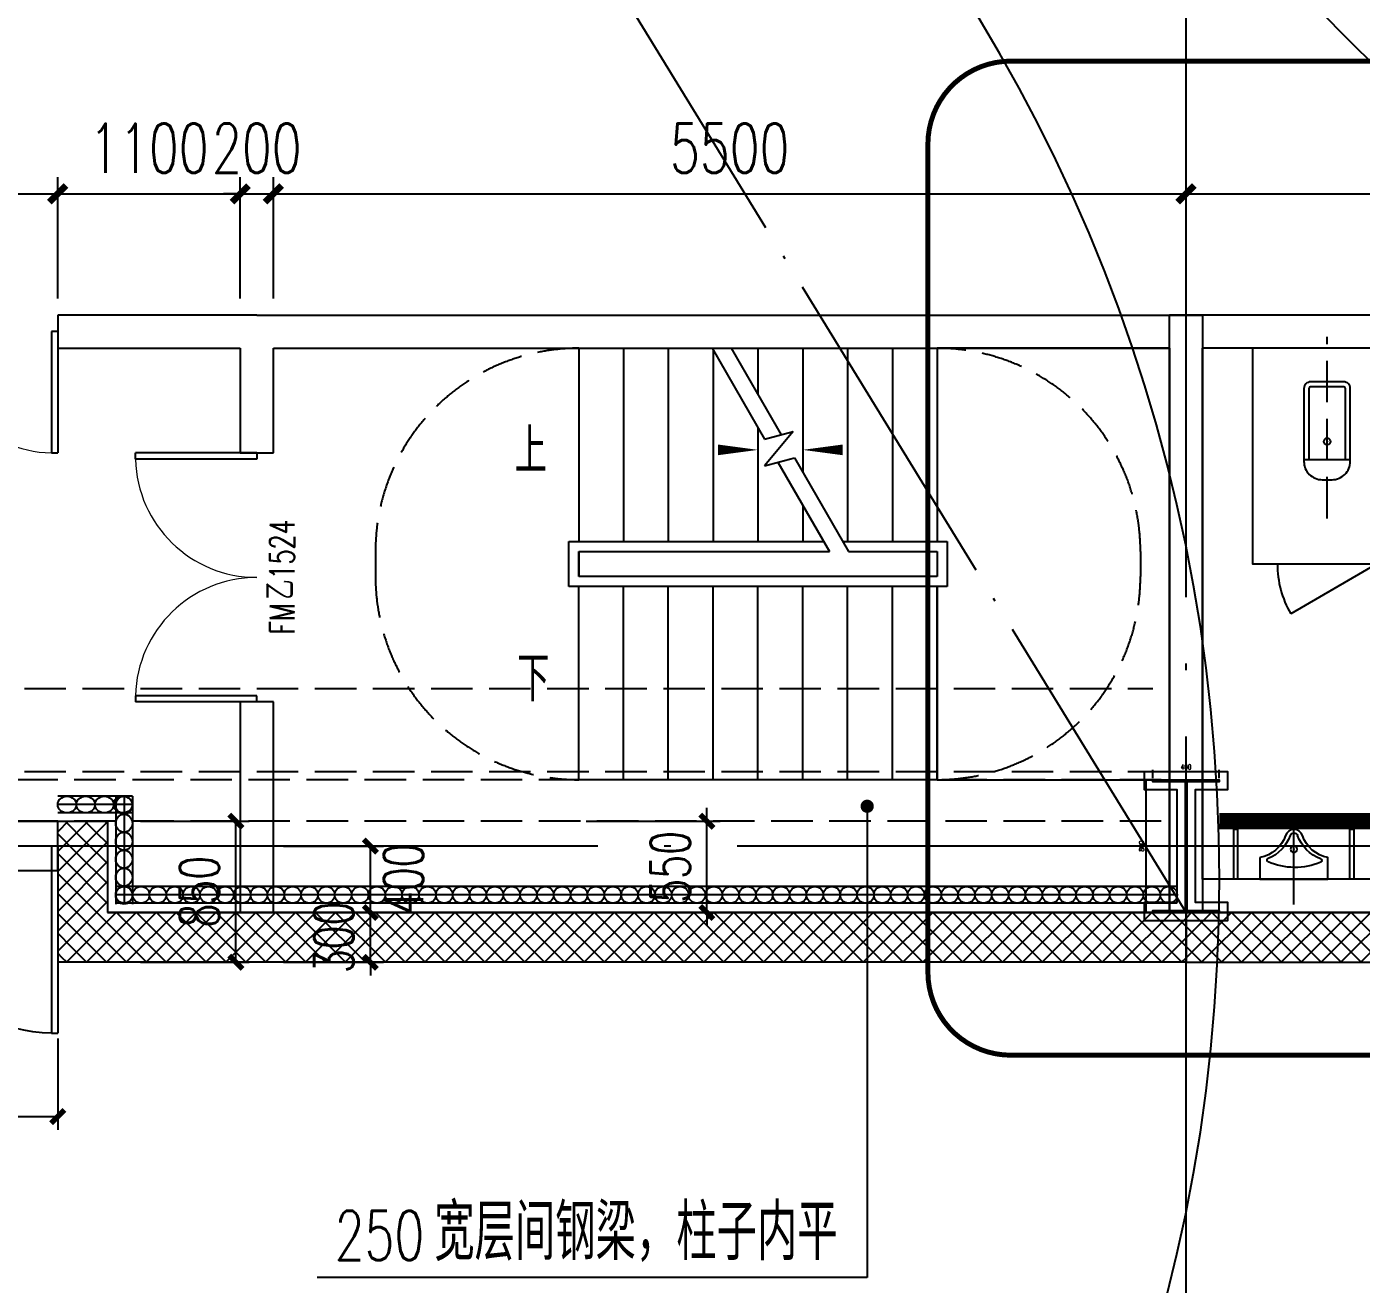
# Model space of a CAD drawing. Extents: x -1313754 to 847533, y 489853 to 941203.
# Drawn here: x -144841 to -136798, y 546279 to 553857 of the extents above; entities that cross this region are included whole.
import ezdxf

# ---------------------------------------------------------------- set-up
doc = ezdxf.new("R2010")
doc.units = 0
doc.header["$LTSCALE"] = 1000
doc.header["$MEASUREMENT"] = 0
for name, pattern in [('CENTER', [2, 1.25, -0.25, 0.25, -0.25]), ('DASH', [0.35, 0.25, -0.1]), ('DOTE', [2.42, 2, -0.2, 0.02, -0.2])]:
    doc.linetypes.add(name, pattern=pattern)
doc.layers.get('Defpoints').update_dxf_attribs({"color": 210})
for name, color, linetype in [('10平面$0$WINDOW', 4, 'Continuous'), ('10平面$0$WINDOW_TEXT', 7, 'Continuous'), ('A-AXIS-DOTE', 14, 'DOTE'), ('A-AXIS-DP', 126, 'Continuous'), ('A-AXIS-SYMB', 3, 'Continuous'), ('A-HATCH-2', 251, 'Continuous'), ('A-HRAIL', 173, 'Continuous'), ('A-LIN-V', 9, 'Continuous'), ('A-SFCE', 30, 'Continuous'), ('A-WC', 223, 'Continuous'), ('A-WINDOW', 140, 'Continuous'), ('AS-COLN', 6, 'Continuous'), ('AS-WALL', 40, 'Continuous'), ('AS-结构边线层', 200, 'Continuous'), ('DIM_ELEV', 3, 'Continuous'), ('DIM_SYMB', 3, 'Continuous'), ('DOOR_FIRE_TEXT', 7, 'Continuous'), ('PUB_HATCH', 8, 'Continuous'), ('PUB_TEXT', 7, 'Continuous'), ('SB_ZF消火栓', 10, 'Continuous'), ('SB_ZF消火栓M', 10, 'Continuous')]:
    doc.layers.add(name, color=color, linetype=linetype)
doc.layers.add('A-加建区域', color=47, linetype='Continuous', plot=False)
doc.layers.add('柱间支撑', color=6, linetype='CENTER', lineweight=0)
doc.styles.add('10平面$0$_TCH_WINDOW', font='SIMPLEX', dxfattribs={"height": 3.5, "bigfont": 'GBCBIG'})
doc.styles.add('_TCH_DIM', font='SIMPLEX', dxfattribs={"bigfont": 'GBCBIG'})
doc.styles.add('_TCH_DIM_T3', font='SIMPLEX', dxfattribs={"width": 0.705882, "bigfont": 'GBCBIG'})
doc.styles.add('_TCH_WINDOW', font='SIMPLEX', dxfattribs={"height": 3.5, "bigfont": 'GBCBIG'})
doc.dimstyles.new('_TCH_ARCH&&10', dxfattribs={"dimtxt": 29.75, "dimasz": 10, "dimexe": 10, "dimexo": 10, "dimgap": 12.625, "dimtad": 1, "dimdec": 0, "dimzin": 0, "dimdsep": 46, "dimtxsty": '_TCH_DIM_T3', "dimblk": 'ARCHTICK', "dimcen": 0.09, "dimclrt": 7, "dimazin": 2, "dimtfac": 1, "dimtdec": 0, "dimtix": 1, "dimtmove": 2, "dimatfit": 3, "dimfxl": 0, "dimtolj": 1, "dimtzin": 0, "dimarcsym": 0})
doc.dimstyles.new('_TCH_ARCH&&100', dxfattribs={"dimtxt": 297.5, "dimasz": 100, "dimexe": 100, "dimexo": 100, "dimgap": 126.25, "dimtad": 1, "dimdec": 0, "dimzin": 0, "dimdsep": 46, "dimtxsty": '_TCH_DIM_T3', "dimblk": 'ARCHTICK', "dimcen": 0.09, "dimclrt": 7, "dimazin": 2, "dimtfac": 1, "dimtdec": 0, "dimtix": 1, "dimtmove": 2, "dimatfit": 3, "dimfxl": 0, "dimtolj": 1, "dimtzin": 0, "dimarcsym": 0})
doc.dimstyles.new('_TCH_ARCH&&80', dxfattribs={"dimtxt": 238, "dimasz": 80, "dimexe": 80, "dimexo": 80, "dimgap": 101, "dimtad": 1, "dimdec": 0, "dimzin": 0, "dimdsep": 46, "dimtxsty": '_TCH_DIM_T3', "dimblk": 'ARCHTICK', "dimcen": 0.09, "dimclrt": 7, "dimazin": 2, "dimtfac": 1, "dimtdec": 0, "dimtix": 1, "dimtmove": 2, "dimatfit": 3, "dimfxl": 0, "dimtolj": 1, "dimtzin": 0, "dimarcsym": 0})
pattern_1 = [(45, (60, 0), (-60.000061, 60.000061), []), (135, (60, 0), (-60.000061, -60.000061), [])]

# ---------------------------------------------------------------- blocks, each defined once
blk = doc.blocks.new('dote')
at = {"layer": 'A-AXIS-DOTE', "ltscale": 2}
for p, q in [((82882.2, -264080), (82882.2, -167560.7)), ((98696.4, -255900), (-97273.6, -255900))]:
    blk.add_line(p, q, dxfattribs=at)
blk = doc.blocks.new('$lvtry$00000224')
at = {"color": 0}
for p, q in [((-362.5, 0), (-362.5, -300)), ((-337.5, 0), (-362.5, 0)), ((-337.5, 0), (-337.5, -300)), ((337.5, 0), (337.5, -300)), ((362.5, 0), (337.5, 0)), ((362.5, 0), (362.5, -300)), ((-337.5, -300), (-362.5, -300)), ((362.5, -300), (337.5, -300))]:
    blk.add_line(p, q, dxfattribs=at)
at = {"color": 0, "elevation": 0}
blk.add_lwpolyline([(-205, -130.7), (-205, 0), (205, 0), (205, -130.7, 0.268068), (50.8, -263.5, -0.317765), (0, -299.6, -0.317765), (-50.8, -263.5, 0.268068)], format="xyb", close=True, dxfattribs=at)
at = {"color": 0}
blk.add_circle((0, -181.6, 0), 20, dxfattribs=at)
for centre, radius, start, end in [((5.1, -466.4, 0), 395, 66.66751, 114.10839), ((-152.2, -115, 0), 10, 114.10839, 248.1394), ((-242.8, -340.9, 0), 233.4, 19.26394, 68.1394), ((242.8, -340.9, 0), 233.4, 110.49411, 160.73606), ((157.6, -112.9, 0), 10, 290.49411, 66.66751), ((0.2, -256, 0), 24, 199.26394, 269.49984), ((-0.2, -256, 0), 24, 270.50016, 340.73606)]:
    blk.add_arc(centre, radius, start, end, dxfattribs=at)
blk.add_point((0, -181.6, 0), dxfattribs=at)
at = {"layer": 'A-AXIS-DOTE'}
blk.add_lwpolyline([(0, 152.7), (0, -367.3)], dxfattribs=at)
blk = doc.blocks.new('小便器')
at = {"layer": 'A-WC', "xscale": -1, "rotation": 89.99999999999999}
blk.add_blockref('$lvtry$00000224', (2044606.1, 1695653.6), dxfattribs=at)
blk = doc.blocks.new('厕卫')
at = {"layer": 'A-AXIS-DOTE', "linetype": 'DASH'}
blk.add_line((50, -823.1), (50, 271.9), dxfattribs=at)
at = {"layer": 'A-WC'}
for p, q in [((-59.8, -40), (-59.8, -469.7)), ((149.8, -30), (-49.8, -30)), ((159.8, -469.7), (159.8, -40)), ((189.8, -469.7), (-89.8, -469.7)), ((350, -1097.2), (-169.6, -1397.2))]:
    blk.add_line(p, q, dxfattribs=at)
blk.add_lwpolyline([(-400, 202.8), (-400, -1097.2), (500, -1097.2), (500, 202.8)], close=True, dxfattribs=at)
blk.add_lwpolyline([(189.8, -40, 0.414214), (149.8, 0), (-49.8, 0, 0.414214), (-89.8, -40), (-89.8, -479.7, 0.414214), (20.2, -589.7), (79.8, -589.7, 0.414214), (189.8, -479.7)], format="xyb", close=True, dxfattribs=at)
blk.add_circle((50, -358.6), 20, dxfattribs=at)
for centre, radius, start, end in [((-49.8, -40), 10, 90, 180), ((149.8, -40), 10, 0, 90), ((350, -1097.2), 600, 180, 209.99988)]:
    blk.add_arc(centre, radius, start, end, dxfattribs=at)
for p in [(50, 0), (50, -358.6)]:
    blk.add_point(p, dxfattribs=at)
blk = doc.blocks.new('G$CA7A27C8F')
at = {"layer": 'AS-WALL'}
for p, q in [((-1330.4, -3962.9), (-1330.4, -7212.9)), ((-1130.4, -4012.9), (-1130.4, -7012.9)), ((2069.6, -4012.9), (2069.6, -7012.9)), ((2269.6, -3962.9), (2269.6, -7212.9)), ((2069.6, -7012.9), (-1130.4, -7012.9)), ((2269.6, -7212.9), (-1330.4, -7212.9))]:
    blk.add_line(p, q, dxfattribs=at)
for name, p, rotation in [('小便器', (2046675.7, 1689890.7), 180), ('厕卫', (-927.7, -6312.9), 90), ('小便器', (2046675.7, 1689190.7), 180)]:
    blk.add_blockref(name, p, dxfattribs=dict(rotation=rotation))
blk = doc.blocks.new('DOOR2DLIB$SYSLIB$00000123')
at = {"color": 0}
for p, q in [((0.475, -0.0014), (0.475, 0.7521)), ((0.475, 0.7521), (0.5, 0.7521)), ((0.5, -0.0014), (0.5, 0.7521)), ((-0.5, 0), (-0.5, 0.252)), ((-0.475, 0.252), (-0.5, 0.252)), ((-0.475, 0), (-0.475, 0.252)), ((-0.475, 0), (-0.5, 0)), ((0.475, -0.0014), (0.5, -0.0014))]:
    blk.add_line(p, q, dxfattribs=at)
for centre, radius, start, end in [((0.5046, -0.0019), 0.7546, 92.2493, 179.7238), ((-0.5008, 0.0026), 0.2508, 359.7899, 84.0974)]:
    blk.add_arc(centre, radius, start, end, dxfattribs=at)
blk = doc.blocks.new('42343243')
at = {"layer": 'PUB_HATCH'}
h = blk.add_hatch(dxfattribs=at)
h.set_pattern_fill('多孔材料', color=256, scale=30, style=0)
h.set_pattern_definition(pattern_1)
h.paths.add_polyline_path([(-144654.2, 1222620), (-144354.2, 1222320), (-144354.2, 1222870), (-144654.2, 1223170)])
h = blk.add_hatch(dxfattribs=at)
h.set_pattern_fill('多孔材料', color=256, scale=30, style=0)
h.set_pattern_definition(pattern_1)
h.paths.add_polyline_path([(-137854.2, 1223170), (-144654.2, 1223170), (-144354.2, 1222870), (-137854.2, 1222870)])
h = blk.add_hatch(dxfattribs=at)
h.set_pattern_fill('多孔材料', color=256, scale=30, style=0)
h.set_pattern_definition(pattern_1)
h.paths.add_polyline_path([(-144654.2, 1222620), (-144654.2, 1222320), (-144354.2, 1222320)])
at = {"layer": '10平面$0$WINDOW'}
blk.add_line((-144654.2, 1222620), (-146154.2, 1222620), dxfattribs=at)
at = {"layer": 'AS-WALL'}
for p, q in [((-144654.2, 1222620), (-144654.2, 1223170)), ((-137854.2, 1223170), (-144654.2, 1223170)), ((-137854.2, 1222870), (-137854.2, 1223170)), ((-144354.2, 1222320), (-144354.2, 1222870)), ((-137854.2, 1222870), (-144354.2, 1222870)), ((-144654.2, 1222620), (-144654.2, 1222320)), ((-144654.2, 1222320), (-144354.2, 1222320))]:
    blk.add_line(p, q, dxfattribs=at)
at = {"layer": '10平面$0$WINDOW'}
ref = blk.add_blockref('DOOR2DLIB$SYSLIB$00000123', (-145404.2, 1222470), dxfattribs=dict(at, xscale=-1500, yscale=-1500, zscale=300, rotation=179.9999999999555))
ref.add_attrib('A', 'MLC1584', (-145736.7, 1222108.1), dxfattribs={"layer": '10平面$0$WINDOW_TEXT', "ltscale": 500, "height": 148.75, "rotation": 360, "style": '10平面$0$_TCH_WINDOW', "width": 0.705882})
blk = doc.blocks.new('43243')
at = {"layer": 'AS-结构边线层'}
blk.add_lwpolyline([(-155994.2, 548520), (-146454.2, 548520), (-146454.2, 549070), (-144354.2, 549070), (-144354.2, 548520), (-128354.2, 548520), (-128354.2, 548810), (-128054.2, 548810), (-128054.2, 561350), (-131054.2, 561350), (-131054.2, 565490), (-128054.2, 565490), (-128054.2, 594490), (-131054.6, 594490), (-131054.6, 601390), (-128054.2, 601390), (-128054.2, 621119.8), (-128354.2, 621119.8), (-144354.2, 621119.8), (-144354.2, 620570), (-146454.2, 620569.9), (-146454.2, 621119.9), (-155994.2, 621119.9)], dxfattribs=at)
blk = doc.blocks.new('_ArchTick')
at = {"color": 0, "linetype": 'ByBlock', "const_width": 0.4}
blk.add_lwpolyline([(-0.5, -0.5), (0.5, 0.5)], dxfattribs=at)
blk = doc.blocks.new('*D1764')
at = {"layer": 'A-AXIS-DP', "color": 0, "lineweight": -2}
for p, q in [((-140742, 549070), (-140742, 549150)), ((-141470, 549070), (-140662, 549070)), ((-140742, 548520.1), (-140742, 549070)), ((-141470, 548520.1), (-140662, 548520.1)), ((-140742, 548520.1), (-140742, 548440.1))]:
    blk.add_line(p, q, dxfattribs=at)
at = {"layer": 'Defpoints', "color": 0}
for p in [(-141550, 549070), (-140742, 549070), (-141550, 548520.1)]:
    blk.add_point(p, dxfattribs=at)
at = {"layer": 'A-AXIS-DP', "color": 0, "lineweight": -2, "xscale": 80, "yscale": 80, "zscale": 80}
for p, rotation in [((-140742, 549070), 270), ((-140742, 548520.1), 90)]:
    blk.add_blockref('_ArchTick', p, dxfattribs=dict(at, rotation=rotation))
at = {"layer": 'A-AXIS-DP', "color": 7, "insert": (-140962, 548795), "char_height": 238, "attachment_point": 5, "rotation": 90, "style": '_TCH_DIM_T3'}
blk.add_mtext('\\A1;550', dxfattribs=at)
blk = doc.blocks.new('4324324')
at = {"layer": 'A-HATCH-2', "linetype": 'DASH'}
for p, q in [((-312854.2, 549870), (-138054.2, 549870)), ((-312854.2, 549370), (-138054.2, 549370))]:
    blk.add_line(p, q, dxfattribs=at)
blk = doc.blocks.new('*D1767')
at = {"layer": 'A-AXIS-DP', "color": 0, "lineweight": -2}
for p, q in [((-165054.2, 621030), (-165054.2, 621078.7)), ((-165054.2, 621068.7), (-164654.2, 621068.7)), ((-164654.2, 621030), (-164654.2, 621078.7))]:
    blk.add_line(p, q, dxfattribs=at)
at = {"layer": 'Defpoints', "color": 0}
for p in [(-164654.2, 621068.7), (-165054.2, 621020), (-164654.2, 621020)]:
    blk.add_point(p, dxfattribs=at)
at = {"layer": 'A-AXIS-DP', "color": 0, "lineweight": -2, "xscale": 10, "yscale": 10, "zscale": 10, "rotation": 180}
blk.add_blockref('_ArchTick', (-165054.2, 621068.7), dxfattribs=at)
at = {"layer": 'A-AXIS-DP', "color": 0, "lineweight": -2, "xscale": 10, "yscale": 10, "zscale": 10}
blk.add_blockref('_ArchTick', (-164654.2, 621068.7), dxfattribs=at)
at = {"layer": 'A-AXIS-DP', "color": 7, "insert": (-164854.2, 621096.2), "char_height": 29.75, "attachment_point": 5, "style": '_TCH_DIM_T3'}
blk.add_mtext('\\A1;400', dxfattribs=at)
blk = doc.blocks.new('*D1768')
at = {"layer": 'A-AXIS-DP', "color": 0, "lineweight": -2}
for p, q in [((-165064.2, 621020), (-165105.4, 621020)), ((-165095.4, 620220), (-165095.4, 621020)), ((-165064.2, 620220), (-165105.4, 620220))]:
    blk.add_line(p, q, dxfattribs=at)
at = {"layer": 'Defpoints', "color": 0}
for p in [(-165095.4, 621020), (-165054.2, 621020), (-165054.2, 620220)]:
    blk.add_point(p, dxfattribs=at)
at = {"layer": 'A-AXIS-DP', "color": 0, "lineweight": -2, "xscale": 10, "yscale": 10, "zscale": 10}
for p, rotation in [((-165095.4, 621020), 90), ((-165095.4, 620220), 270)]:
    blk.add_blockref('_ArchTick', p, dxfattribs=dict(at, rotation=rotation))
at = {"layer": 'A-AXIS-DP', "color": 7, "insert": (-165122.9, 620620), "char_height": 29.75, "attachment_point": 5, "rotation": 90, "style": '_TCH_DIM_T3'}
blk.add_mtext('\\A1;800', dxfattribs=at)
blk = doc.blocks.new('3132')
at = {"layer": 'DIM_ELEV', "linetype": 'DASH', "const_width": 30}
blk.add_lwpolyline([(-138910, 553650), (-126980, 553650, -0.414214), (-126480, 553150), (-126480, 548160, -0.414214), (-126980, 547660), (-138910, 547660, -0.414214), (-139410, 548160), (-139410, 553150, -0.414214)], format="xyb", close=True, dxfattribs=at)
blk = doc.blocks.new('$DorLib2D$00000002')
for p, q in [((-0.5, 0), (-0.5, 0.4875)), ((-0.475, 0.4875), (-0.5, 0.4875)), ((-0.475, 0), (-0.475, 0.4875)), ((0.475, 0), (0.475, 0.4875)), ((0.475, 0.4875), (0.5, 0.4875)), ((0.5, 0), (0.5, 0.4875)), ((-0.5, 0), (-0.475, 0)), ((0.5, 0), (0.475, 0))]:
    blk.add_line(p, q)
at = {"lineweight": 13}
for centre, start, end in [((-0.4875, 0), 0, 88.5307), ((0.4875, 0), 91.4693, 180)]:
    blk.add_arc(centre, 0.4875, start, end, dxfattribs=at)
blk = doc.blocks.new('*D2308')
at = {"layer": 'A-加建区域', "color": 0, "lineweight": -2}
for p, q in [((-146154.2, 552220), (-146154.2, 552950)), ((-144654.2, 552220), (-144654.2, 552950)), ((-146154.2, 552850), (-144654.2, 552850))]:
    blk.add_line(p, q, dxfattribs=at)
at = {"layer": 'Defpoints', "color": 0}
for p in [(-144654.2, 552850), (-146154.2, 552120), (-144654.2, 552120)]:
    blk.add_point(p, dxfattribs=at)
at = {"layer": 'A-加建区域', "color": 0, "lineweight": -2, "xscale": 100, "yscale": 100, "zscale": 100, "rotation": 180}
blk.add_blockref('_ArchTick', (-146154.2, 552850), dxfattribs=at)
at = {"layer": 'A-加建区域', "color": 0, "lineweight": -2, "xscale": 100, "yscale": 100, "zscale": 100}
blk.add_blockref('_ArchTick', (-144654.2, 552850), dxfattribs=at)
at = {"layer": 'A-加建区域', "color": 7, "insert": (-145404.2, 553125), "char_height": 297.5, "attachment_point": 5, "style": '_TCH_DIM_T3'}
blk.add_mtext('\\A1;1500', dxfattribs=at)
blk = doc.blocks.new('*D2309')
at = {"layer": 'A-加建区域', "color": 0, "lineweight": -2}
for p, q in [((-144654.2, 552220), (-144654.2, 552950)), ((-143554.2, 552220), (-143554.2, 552950)), ((-144654.2, 552850), (-143554.2, 552850))]:
    blk.add_line(p, q, dxfattribs=at)
at = {"layer": 'Defpoints', "color": 0}
for p in [(-143554.2, 552850), (-144654.2, 552120), (-143554.2, 552120)]:
    blk.add_point(p, dxfattribs=at)
at = {"layer": 'A-加建区域', "color": 0, "lineweight": -2, "xscale": 100, "yscale": 100, "zscale": 100, "rotation": 180}
blk.add_blockref('_ArchTick', (-144654.2, 552850), dxfattribs=at)
at = {"layer": 'A-加建区域', "color": 0, "lineweight": -2, "xscale": 100, "yscale": 100, "zscale": 100}
blk.add_blockref('_ArchTick', (-143554.2, 552850), dxfattribs=at)
at = {"layer": 'A-加建区域', "color": 7, "insert": (-144104.2, 553125), "char_height": 297.5, "attachment_point": 5, "style": '_TCH_DIM_T3'}
blk.add_mtext('\\A1;1100', dxfattribs=at)
blk = doc.blocks.new('*D2310')
at = {"layer": 'A-加建区域', "color": 0, "lineweight": -2}
for p, q in [((-143554.2, 552220), (-143554.2, 552950)), ((-143354.2, 552220), (-143354.2, 552950)), ((-143554.2, 552850), (-143654.2, 552850)), ((-143554.2, 552850), (-143354.2, 552850)), ((-143354.2, 552850), (-143254.2, 552850))]:
    blk.add_line(p, q, dxfattribs=at)
at = {"layer": 'Defpoints', "color": 0}
for p in [(-143354.2, 552850), (-143554.2, 552120), (-143354.2, 552120)]:
    blk.add_point(p, dxfattribs=at)
at = {"layer": 'A-加建区域', "color": 0, "lineweight": -2, "xscale": 100, "yscale": 100, "zscale": 100}
blk.add_blockref('_ArchTick', (-143554.2, 552850), dxfattribs=at)
at = {"layer": 'A-加建区域', "color": 0, "lineweight": -2, "xscale": 100, "yscale": 100, "zscale": 100, "rotation": 180}
blk.add_blockref('_ArchTick', (-143354.2, 552850), dxfattribs=at)
at = {"layer": 'A-加建区域', "color": 7, "insert": (-143454.2, 553125), "char_height": 297.5, "attachment_point": 5, "style": '_TCH_DIM_T3'}
blk.add_mtext('\\A1;200', dxfattribs=at)
blk = doc.blocks.new('*D2311')
at = {"layer": 'A-加建区域', "color": 0, "lineweight": -2}
for p, q in [((-143354.2, 552220), (-143354.2, 552950)), ((-137854.2, 552220), (-137854.2, 552950)), ((-143354.2, 552850), (-137854.2, 552850))]:
    blk.add_line(p, q, dxfattribs=at)
at = {"layer": 'Defpoints', "color": 0}
for p in [(-137854.2, 552850), (-143354.2, 552120), (-137854.2, 552120)]:
    blk.add_point(p, dxfattribs=at)
at = {"layer": 'A-加建区域', "color": 0, "lineweight": -2, "xscale": 100, "yscale": 100, "zscale": 100, "rotation": 180}
blk.add_blockref('_ArchTick', (-143354.2, 552850), dxfattribs=at)
at = {"layer": 'A-加建区域', "color": 0, "lineweight": -2, "xscale": 100, "yscale": 100, "zscale": 100}
blk.add_blockref('_ArchTick', (-137854.2, 552850), dxfattribs=at)
at = {"layer": 'A-加建区域', "color": 7, "insert": (-140604.2, 553125), "char_height": 297.5, "attachment_point": 5, "style": '_TCH_DIM_T3'}
blk.add_mtext('\\A1;5500', dxfattribs=at)
blk = doc.blocks.new('23124232432')
at = {"layer": '柱间支撑', "const_width": 100}
blk.add_lwpolyline([(-129054.2, 549070), (-137654.2, 549070)], dxfattribs=at)
blk = doc.blocks.new('99平面图例外参$0$$LinePat$圆环')
for points in [[(0, 150), (300, 150)], [(0, 0), (300, 0)], [(0, -150), (300, -150)]]:
    blk.add_lwpolyline(points)
at = {"color": 0}
blk.add_circle((150, 0), 150, dxfattribs=at)
blk = doc.blocks.new('34242343243')
at = {"layer": 'A-HRAIL', "yscale": 0.3333333333333333, "zscale": 0.3333333333333333}
for p, xscale, rotation in [((-144541.7, 549170.1), 0.3749999998981851, 180), ((-144429.2, 549170.1), 0.3749999998981851, 180), ((-144316.7, 549170.1), 0.3749999998981851, 180), ((-144204.2, 549170.1), 0.3749999998981851, 180), ((-144254.2, 549220.1), 0.3611111227129974, 270), ((-144254.2, 549111.7), 0.3611111227129974, 270), ((-144254.2, 549003.4), 0.3611111227129974, 270), ((-144254.2, 548895.1), 0.3611111227129974, 270), ((-144254.2, 548786.7), 0.3611111227129974, 270), ((-144254.2, 548678.4), 0.3611111227129974, 270), ((-144202.7, 548626.1), 0.3384127415496768, 180.0000000002033), ((-144101.1, 548626.1), 0.3384127415496768, 180.0000000002033), ((-143999.6, 548626.1), 0.3384127415496768, 180.0000000002033), ((-143898.1, 548626.1), 0.3384127415496768, 180.0000000002033), ((-143796.6, 548626.1), 0.3384127415496768, 180.0000000002033), ((-143695, 548626.1), 0.3384127415496768, 180.0000000002033), ((-143593.5, 548626.1), 0.3384127415496768, 180.0000000002033), ((-143492, 548626.1), 0.3384127415496768, 180.0000000002033), ((-143390.5, 548626.1), 0.3384127415496768, 180.0000000002033), ((-143288.9, 548626.1), 0.3384127415496768, 180.0000000002033), ((-143187.4, 548626.1), 0.3384127415496768, 180.0000000002033), ((-143085.9, 548626.1), 0.3384127415496768, 180.0000000002033), ((-142984.4, 548626.1), 0.3384127415496768, 180.0000000002033), ((-142882.9, 548626.1), 0.3384127415496768, 180.0000000002033), ((-142781.3, 548626.1), 0.3384127415496768, 180.0000000002033), ((-142679.8, 548626.1), 0.3384127415496768, 180.0000000002033), ((-142578.3, 548626.1), 0.3384127415496768, 180.0000000002033), ((-142476.8, 548626.1), 0.3384127415496768, 180.0000000002033), ((-142375.2, 548626.1), 0.3384127415496768, 180.0000000002033), ((-142273.7, 548626.1), 0.3384127415496768, 180.0000000002033), ((-142172.2, 548626.1), 0.3384127415496768, 180.0000000002033), ((-142070.7, 548626.1), 0.3384127415496768, 180.0000000002033), ((-141969.1, 548626.1), 0.3384127415496768, 180.0000000002033), ((-141867.6, 548626.1), 0.3384127415496768, 180.0000000002033), ((-141766.1, 548626.1), 0.3384127415496768, 180.0000000002033), ((-141664.6, 548626.1), 0.3384127415496768, 180.0000000002033), ((-141563, 548626.1), 0.3384127415496768, 180.0000000002033), ((-141461.5, 548626.1), 0.3384127415496768, 180.0000000002033), ((-141360, 548626.1), 0.3384127415496768, 180.0000000002033), ((-141258.5, 548626.1), 0.3384127415496768, 180.0000000002033), ((-141156.9, 548626.1), 0.3384127415496768, 180.0000000002033), ((-141055.4, 548626.1), 0.3384127415496768, 180.0000000002033), ((-140953.9, 548626.1), 0.3384127415496768, 180.0000000002033), ((-140852.4, 548626.1), 0.3384127415496768, 180.0000000002033), ((-140750.9, 548626.1), 0.3384127415496768, 180.0000000002033), ((-140649.3, 548626.1), 0.3384127415496768, 180.0000000002033), ((-140547.8, 548626.1), 0.3384127415496768, 180.0000000002033), ((-140446.3, 548626.1), 0.3384127415496768, 180.0000000002033), ((-140344.8, 548626.1), 0.3384127415496768, 180.0000000002033), ((-140243.2, 548626.1), 0.3384127415496768, 180.0000000002033), ((-140141.7, 548626.1), 0.3384127415496768, 180.0000000002033), ((-140040.2, 548626.1), 0.3384127415496768, 180.0000000002033), ((-139938.7, 548626.1), 0.3384127415496768, 180.0000000002033), ((-139837.1, 548626.1), 0.3384127415496768, 180.0000000002033), ((-139735.6, 548626.1), 0.3384127415496768, 180.0000000002033), ((-139634.1, 548626.1), 0.3384127415496768, 180.0000000002033), ((-139532.6, 548626.1), 0.3384127415496768, 180.0000000002033), ((-139431, 548626.1), 0.3384127415496768, 180.0000000002033), ((-139329.5, 548626.1), 0.3384127415496768, 180.0000000002033), ((-139228, 548626.1), 0.3384127415496768, 180.0000000002033), ((-139126.5, 548626.1), 0.3384127415496768, 180.0000000002033), ((-139024.9, 548626.1), 0.3384127415496768, 180.0000000002033), ((-138923.4, 548626.1), 0.3384127415496768, 180.0000000002033), ((-138821.9, 548626.1), 0.3384127415496768, 180.0000000002033), ((-138720.4, 548626.1), 0.3384127415496768, 180.0000000002033), ((-138618.9, 548626.1), 0.3384127415496768, 180.0000000002033), ((-138517.3, 548626.1), 0.3384127415496768, 180.0000000002033), ((-138415.8, 548626.1), 0.3384127415496768, 180.0000000002033), ((-138314.3, 548626.1), 0.3384127415496768, 180.0000000002033), ((-138212.8, 548626.1), 0.3384127415496768, 180.0000000002033), ((-138111.2, 548626.1), 0.3384127415496768, 180.0000000002033), ((-138009.7, 548626.1), 0.3384127415496768, 180.0000000002033), ((-137908.2, 548626.1), 0.3384127415496768, 180.0000000002033)]:
    blk.add_blockref('99平面图例外参$0$$LinePat$圆环', p, dxfattribs=dict(at, xscale=xscale, rotation=rotation))
blk = doc.blocks.new('A$C5D961328')
at = {"layer": 'A-LIN-V', "ltscale": 500}
blk.add_circle((350, 40), 10001.4, dxfattribs=at)
blk = doc.blocks.new('we42342343234')
at = {"layer": 'SB_ZF消火栓M', "rotation": 180}
blk.add_blockref('A$C5D961328', (-129453.9, 560890), dxfattribs=at)
at = {"layer": 'SB_ZF消火栓M', "xscale": -1}
blk.add_blockref('A$C5D961328', (-147304.2, 548680), dxfattribs=at)
blk = doc.blocks.new('234243242332')
at = {"layer": 'SB_ZF消火栓'}
blk.add_blockref('we42342343234', (0, 0), dxfattribs=at)
blk = doc.blocks.new('*D547')
at = {"layer": 'A-AXIS-DP', "color": 0, "lineweight": -2}
for p, q in [((-137854.2, 552220), (-137854.2, 552930)), ((-133154.2, 552220), (-133154.2, 552930)), ((-137854.2, 552850), (-133154.2, 552850))]:
    blk.add_line(p, q, dxfattribs=at)
at = {"layer": 'Defpoints', "color": 0}
for p in [(-133154.2, 552850), (-137854.2, 552140), (-133154.2, 552140)]:
    blk.add_point(p, dxfattribs=at)
at = {"layer": 'A-AXIS-DP', "color": 0, "lineweight": -2, "xscale": 80, "yscale": 80, "zscale": 80, "rotation": 180}
blk.add_blockref('_ArchTick', (-137854.2, 552850), dxfattribs=at)
at = {"layer": 'A-AXIS-DP', "color": 0, "lineweight": -2, "xscale": 80, "yscale": 80, "zscale": 80}
blk.add_blockref('_ArchTick', (-133154.2, 552850), dxfattribs=at)
at = {"layer": 'A-AXIS-DP', "color": 7, "insert": (-135504.2, 553070), "char_height": 238, "attachment_point": 5, "style": '_TCH_DIM_T3'}
blk.add_mtext('\\A1;4700', dxfattribs=at)
blk = doc.blocks.new('*D664')
at = {"layer": 'A-AXIS-DP', "color": 0, "lineweight": -2}
for p, q in [((-144154.2, 549070), (-143500, 549070)), ((-143580, 548220), (-143580, 549070)), ((-144154.2, 548220), (-143500, 548220))]:
    blk.add_line(p, q, dxfattribs=at)
at = {"layer": 'Defpoints', "color": 0}
for p in [(-144234.2, 549070), (-143580, 549070), (-144234.2, 548220)]:
    blk.add_point(p, dxfattribs=at)
at = {"layer": 'A-AXIS-DP', "color": 0, "lineweight": -2, "xscale": 80, "yscale": 80, "zscale": 80}
for p, rotation in [((-143580, 549070), 90), ((-143580, 548220), 270)]:
    blk.add_blockref('_ArchTick', p, dxfattribs=dict(at, rotation=rotation))
at = {"layer": 'A-AXIS-DP', "color": 7, "insert": (-143800, 548645), "char_height": 238, "attachment_point": 5, "rotation": 90, "style": '_TCH_DIM_T3'}
blk.add_mtext('\\A1;850', dxfattribs=at)
blk = doc.blocks.new('*D665')
at = {"layer": 'A-AXIS-DP', "color": 0, "lineweight": -2}
for p, q in [((-142770, 548519.9), (-142770, 548599.9)), ((-143294.2, 548519.9), (-142690, 548519.9)), ((-142770, 548219.9), (-142770, 548519.9)), ((-143294.2, 548219.9), (-142690, 548219.9)), ((-142770, 548219.9), (-142770, 548139.9))]:
    blk.add_line(p, q, dxfattribs=at)
at = {"layer": 'Defpoints', "color": 0}
for p in [(-143374.2, 548519.9), (-142770, 548519.9), (-143374.2, 548219.9)]:
    blk.add_point(p, dxfattribs=at)
at = {"layer": 'A-AXIS-DP', "color": 0, "lineweight": -2, "xscale": 80, "yscale": 80, "zscale": 80}
for p, rotation in [((-142770, 548519.9), 270), ((-142770, 548219.9), 90)]:
    blk.add_blockref('_ArchTick', p, dxfattribs=dict(at, rotation=rotation))
at = {"layer": 'A-AXIS-DP', "color": 7, "insert": (-142990, 548369.9), "char_height": 238, "attachment_point": 5, "rotation": 90, "style": '_TCH_DIM_T3'}
blk.add_mtext('\\A1;300', dxfattribs=at)
blk = doc.blocks.new('*D666')
at = {"layer": 'A-AXIS-DP', "color": 0, "lineweight": -2}
for p, q in [((-143294.2, 548920), (-142690, 548920)), ((-142770, 548519.9), (-142770, 548920)), ((-143294.2, 548519.9), (-142690, 548519.9))]:
    blk.add_line(p, q, dxfattribs=at)
at = {"layer": 'Defpoints', "color": 0}
for p in [(-143374.2, 548920), (-142770, 548920), (-143374.2, 548519.9)]:
    blk.add_point(p, dxfattribs=at)
at = {"layer": 'A-AXIS-DP', "color": 0, "lineweight": -2, "xscale": 80, "yscale": 80, "zscale": 80}
for p, rotation in [((-142770, 548920), 90), ((-142770, 548519.9), 270)]:
    blk.add_blockref('_ArchTick', p, dxfattribs=dict(at, rotation=rotation))
at = {"layer": 'A-AXIS-DP', "color": 7, "insert": (-142570, 548720), "char_height": 238, "attachment_point": 5, "rotation": 90, "style": '_TCH_DIM_T3'}
blk.add_mtext('\\A1;400', dxfattribs=at)
blk = doc.blocks.new('*D991')
at = {"layer": 'A-AXIS-DP', "color": 0, "lineweight": -2}
for p, q in [((-146154.2, 547760), (-146154.2, 547210)), ((-144654.2, 547760), (-144654.2, 547210)), ((-146154.2, 547290), (-144654.2, 547290))]:
    blk.add_line(p, q, dxfattribs=at)
at = {"layer": 'Defpoints', "color": 0}
for p in [(-146154.2, 547840), (-144654.2, 547840), (-144654.2, 547290)]:
    blk.add_point(p, dxfattribs=at)
at = {"layer": 'A-AXIS-DP', "color": 0, "lineweight": -2, "xscale": 80, "yscale": 80, "zscale": 80, "rotation": 180}
blk.add_blockref('_ArchTick', (-146154.2, 547290), dxfattribs=at)
at = {"layer": 'A-AXIS-DP', "color": 0, "lineweight": -2, "xscale": 80, "yscale": 80, "zscale": 80}
blk.add_blockref('_ArchTick', (-144654.2, 547290), dxfattribs=at)
at = {"layer": 'A-AXIS-DP', "color": 7, "insert": (-145404.2, 547510), "char_height": 238, "attachment_point": 5, "style": '_TCH_DIM_T3'}
blk.add_mtext('\\A1;1500', dxfattribs=at)
blk = doc.blocks.new('3243243')
at = {"layer": 'A-AXIS-SYMB'}
for p, q in [((-139775.8, 549160), (-139775.8, 546320)), ((-139775.8, 546320), (-143090, 546320))]:
    blk.add_line(p, q, dxfattribs=at)
at = {"layer": 'A-AXIS-SYMB', "const_width": 40}
blk.add_lwpolyline([(-139775.8, 549180, 1), (-139775.8, 549140, 1)], format="xyb", close=True, dxfattribs=at)
at = {"layer": 'A-SFCE', "color": 2, "linetype": 'DASH'}
for p, q in [((-138004.2, 549320), (-146704.2, 549320)), ((-138004.2, 549070), (-146704.2, 549070))]:
    blk.add_line(p, q, dxfattribs=at)
at = {"layer": 'PUB_TEXT', "style": '_TCH_DIM'}
blk.add_text('宽层间钢梁，柱子内平', height=337.59, dxfattribs=at).set_placement((-142385, 546425))
at = {"layer": 'PUB_TEXT', "style": '_TCH_DIM', "width": 0.705882}
blk.add_text('250', height=297.5, dxfattribs=at).set_placement((-142985, 546425))
at = {"layer": 'A-AXIS-DP', "color": 1}
dim = blk.add_aligned_dim(p1=(-141550, 548520.1), p2=(-141550, 549070), distance=-808, dimstyle='_TCH_ARCH&&80', dxfattribs=at)
dim.commit()
dim.dimension.update_dxf_attribs({"geometry": '*D1764', "text_midpoint": (-140962, 548795)})
blk = doc.blocks.new('w42343243')
at = {"layer": 'A-HATCH-2'}
blk.add_lwpolyline([(-165104.2, 621070), (-164604.2, 621070), (-164604.2, 620958), (-164800.2, 620958), (-164800.2, 620282), (-164604.2, 620282), (-164604.2, 620170), (-165104.2, 620170), (-165104.2, 620282), (-164908.2, 620282), (-164908.2, 620958), (-165104.2, 620958)], close=True, dxfattribs=at)
at = {"layer": 'AS-COLN', "color": 3}
blk.add_lwpolyline([(-165054.2, 621020), (-164654.2, 621020), (-164654.2, 621008), (-164850.2, 621008), (-164850.2, 620232), (-164654.2, 620232), (-164654.2, 620220), (-165054.2, 620220), (-165054.2, 620232), (-164858.2, 620232), (-164858.2, 621008), (-165054.2, 621008)], close=True, dxfattribs=at)
at = {"layer": 'A-AXIS-DP'}
for p1, p2, distance, picture, middle in [((-165054.2, 621020), (-164654.2, 621020), 48.8, '*D1767', (-164854.2, 621096.2)), ((-165054.2, 620220), (-165054.2, 621020), 41.2, '*D1768', (-165122.9, 620620))]:
    dim = blk.add_aligned_dim(p1=p1, p2=p2, distance=distance, dimstyle='_TCH_ARCH&&10', dxfattribs=at)
    dim.commit()
    dim.dimension.update_dxf_attribs({"geometry": picture, "text_midpoint": middle})
blk = doc.blocks.new('42343')
at = {"layer": 'A-WINDOW'}
blk.add_blockref('w42343243', (27000, -71700), dxfattribs=at)
blk = doc.blocks.new('333')
at = {"layer": 'A-AXIS-DP', "color": 9, "linetype": 'DASH'}
for p, q in [((-142739.2, 550695), (-142739.2, 550545)), ((-138129.2, 550695), (-138129.2, 550545))]:
    blk.add_line(p, q, dxfattribs=at)
for points in [[(-141514.2, 551920, 0.414214), (-142739.2, 550695)], [(-139354.2, 551920, -0.414214), (-138129.2, 550695)], [(-141514.2, 549320, -0.414214), (-142739.2, 550545)], [(-139354.2, 549320, 0.414214), (-138129.2, 550545)]]:
    blk.add_lwpolyline(points, format="xyb", dxfattribs=at)
at = {"layer": 'A-加建区域'}
for p, q in [((-143454.2, 552120), (-144654.2, 552120)), ((-144654.2, 552120), (-144654.2, 551920)), ((-143454.2, 552120), (-137754.2, 552120)), ((-137754.2, 552120), (-137754.2, 548520)), ((-144654.2, 551920), (-143554.2, 551920)), ((-143554.2, 551920), (-143554.2, 551288.7)), ((-143354.2, 551288.7), (-143354.2, 551920)), ((-143354.2, 551920), (-137954.2, 551920)), ((-141514.2, 551920), (-140710.5, 551920)), ((-141514.2, 551920), (-141514.2, 550755)), ((-141244.2, 551920), (-141244.2, 550755)), ((-140974.2, 551920), (-140974.2, 550755)), ((-140710.5, 551920), (-140394.1, 551371.9)), ((-140704.2, 551909), (-140704.2, 550755)), ((-140595.1, 551920), (-139354.2, 551920)), ((-140595.1, 551920), (-140294.1, 551398.7)), ((-140434.2, 551920), (-140434.2, 551641.3)), ((-140164.2, 551920), (-140164.2, 551173.7)), ((-139894.2, 551920), (-139894.2, 550755)), ((-139624.2, 551920), (-139624.2, 550755)), ((-139354.2, 551920), (-139354.2, 550755)), ((-137954.2, 551920), (-139354.2, 551920)), ((-139354.2, 551920), (-139354.2, 550755)), ((-137954.2, 549320), (-137954.2, 551920)), ((-137954.2, 551920), (-137954.2, 548520)), ((-140434.2, 551441.3), (-140434.2, 550755)), ((-140221.8, 551418.1), (-140394.6, 551212)), ((-140394.1, 551371.9), (-140221.8, 551418.1)), ((-143554.2, 551288.7), (-143354.2, 551288.7)), ((-140394.6, 551212), (-140214.2, 551260.4)), ((-140214.2, 551260.4), (-139887.8, 550695)), ((-140314.2, 551233.6), (-140003.3, 550695)), ((-140164.2, 550973.7), (-140164.2, 550755)), ((-141574.2, 550485), (-141574.2, 550755)), ((-141574.2, 550755), (-140037.9, 550755)), ((-141514.2, 550695), (-140003.3, 550695)), ((-141514.2, 550545), (-141514.2, 550695)), ((-141514.2, 550695), (-140003.3, 550695)), ((-141514.2, 550695), (-141514.2, 550545)), ((-139922.5, 550755), (-139294.2, 550755)), ((-139887.8, 550695), (-139354.2, 550695)), ((-139887.8, 550695), (-139354.2, 550695)), ((-139354.2, 550695), (-139354.2, 550545)), ((-139354.2, 550695), (-139354.2, 550545)), ((-139294.2, 550755), (-139294.2, 550485)), ((-139354.2, 550545), (-141514.2, 550545)), ((-139354.2, 550545), (-141514.2, 550545)), ((-139294.2, 550485), (-141574.2, 550485)), ((-141514.2, 549320), (-141514.2, 550485)), ((-141244.2, 549320), (-141244.2, 550485)), ((-140974.2, 549320), (-140974.2, 550485)), ((-140704.2, 549320), (-140704.2, 550485)), ((-140434.2, 549320), (-140434.2, 550485)), ((-140164.2, 549320), (-140164.2, 550485)), ((-139894.2, 549320), (-139894.2, 550485)), ((-139624.2, 549320), (-139624.2, 550485)), ((-139354.2, 549320), (-139354.2, 550485)), ((-139354.2, 550485), (-139354.2, 549320)), ((-143354.2, 549788.7), (-143554.2, 549788.7)), ((-143554.2, 549788.7), (-143554.2, 548520)), ((-143354.2, 548520), (-143354.2, 549788.7)), ((-139354.2, 549320), (-141514.2, 549320)), ((-139354.2, 549320), (-137954.2, 549320)), ((-143554.2, 548520), (-143354.2, 548520)), ((-137754.2, 548520), (-137954.2, 548520))]:
    blk.add_line(p, q, dxfattribs=at)
at = {"layer": 'DIM_SYMB'}
for points in [[(-141649.2, 551307.5, 0, 0, 0), (-140434.2, 551307.5, 0, 64, 0), (-140674.2, 551307.5, 0, 0, 0)], [(-141649.2, 549932.5, 0, 0, 0), (-138654.2, 549932.5, 0, 0, 0), (-138654.2, 551307.5, 0, 0, 0), (-140164.2, 551307.5, 0, 64, 0), (-139924.2, 551307.5, 0, 0, 0)]]:
    blk.add_lwpolyline(points, format="xyseb", dxfattribs=at)
at = {"layer": 'A-加建区域', "xscale": -1500, "yscale": -1500, "zscale": 200}
for p, rotation in [((-145404.2, 552020), 6.532780952413937e-08), ((-143454.2, 550538.7), 270.000000054067)]:
    blk.add_blockref('$DorLib2D$00000002', p, dxfattribs=dict(at, rotation=rotation))
at = {"layer": 'DOOR_FIRE_TEXT', "style": '_TCH_WINDOW', "width": 0.705882}
for s, p in [('1524', (-143227.9, 550527.7)), ('FM', (-143227.9, 550194.8))]:
    blk.add_text(s, height=148.75, rotation=90, dxfattribs=at).set_placement(p)
at = {"layer": 'DOOR_FIRE_TEXT', "style": '_TCH_WINDOW'}
blk.add_text('乙', height=168.8, rotation=90, dxfattribs=at).set_placement((-143227.9, 550404.8))
at = {"layer": 'PUB_TEXT', "style": '_TCH_DIM'}
for s, p in [('上', (-141900, 551167.5)), ('下', (-141885.1, 549792.5))]:
    blk.add_text(s, height=270.1, dxfattribs=at).set_placement(p)
at = {"layer": 'A-加建区域'}
for p1, p2, picture, middle in [((-146154.2, 552120), (-144654.2, 552120), '*D2308', (-145404.2, 553125)), ((-144654.2, 552120), (-143554.2, 552120), '*D2309', (-144104.2, 553125)), ((-143554.2, 552120), (-143354.2, 552120), '*D2310', (-143454.2, 553125)), ((-143354.2, 552120), (-137854.2, 552120), '*D2311', (-140604.2, 553125))]:
    dim = blk.add_aligned_dim(p1=p1, p2=p2, distance=730, dimstyle='_TCH_ARCH&&100', dxfattribs=at)
    dim.commit()
    dim.dimension.update_dxf_attribs({"geometry": picture, "text_midpoint": middle})

msp = doc.modelspace()

# ---------------------------------------------------------------- hatches: boundary and pattern name
at = {"layer": 'PUB_HATCH'}
h = msp.add_hatch(dxfattribs=at)
h.set_pattern_fill('多孔材料', color=256, scale=30, style=0)
h.set_pattern_definition(pattern_1)
h.paths.add_polyline_path([(-137854.2, 548220), (-133904.2, 548220), (-133904.2, 548520), (-137854.2, 548520)])

# ---------------------------------------------------------------- linework, layer by layer
at = {"layer": 'A-AXIS-DOTE'}
msp.add_line((-137854.2, 548520), (-145820, 561500.2), dxfattribs=at)
at = {"layer": 'AS-WALL'}
for p, q in [((-133904.2, 548520), (-137854.2, 548520)), ((-137854.2, 548520), (-137854.2, 548220)), ((-137854.2, 548220), (-133904.2, 548220))]:
    msp.add_line(p, q, dxfattribs=at)

# ---------------------------------------------------------------- block references
at = {"rotation": 270}
msp.add_blockref('G$CA7A27C8F', (-130741.3, 550789.6), dxfattribs=at)
at = {"layer": 'A-AXIS-DP'}
for name in ['3132', '3243243', '333']:
    msp.add_blockref(name, (0, 0), dxfattribs=at)
at = {"layer": 'A-WINDOW'}
for name in ['43243', '42343', '4324324']:
    msp.add_blockref(name, (0, 0), dxfattribs=at)
at = {"layer": 'A-WINDOW', "xscale": -1, "rotation": 180}
msp.add_blockref('42343243', (0, 1771390), dxfattribs=at)
at = {"layer": 'AS-WALL'}
msp.add_blockref('dote', (-220736.4, 804820), dxfattribs=at)
at = {"layer": 'DIM_SYMB'}
msp.add_blockref('34242343243', (0, 0), dxfattribs=at)
at = {"layer": 'SB_ZF消火栓', "linetype": 'Continuous'}
msp.add_blockref('234243242332', (0, 0), dxfattribs=at)
at = {"layer": '柱间支撑'}
msp.add_blockref('23124232432', (0, 0), dxfattribs=at)

# ---------------------------------------------------------------- dimensions: what is measured, and where the dimension line sits
at = {"layer": 'A-AXIS-DP'}
for p1, p2, distance, picture, middle in [((-137854.2, 552140), (-133154.2, 552140), 710, '*D547', (-135504.2, 553070)), ((-144234.2, 548220), (-144234.2, 549070), -654.2, '*D664', (-143800, 548645)), ((-143374.2, 548219.9), (-143374.2, 548519.9), -604.2, '*D665', (-142990, 548369.9)), ((-146154.2, 547840), (-144654.2, 547840), -550, '*D991', (-145404.2, 547510))]:
    dim = msp.add_aligned_dim(p1=p1, p2=p2, distance=distance, dimstyle='_TCH_ARCH&&80', dxfattribs=at)
    dim.commit()
    dim.dimension.update_dxf_attribs({"geometry": picture, "text_midpoint": middle})
dim = msp.add_linear_dim(base=(-142770, 548920), p1=(-143374.2, 548519.9), p2=(-143374.2, 548920), angle=90, dimstyle='_TCH_ARCH&&80', dxfattribs=at)
dim.commit()
dim.dimension.update_dxf_attribs({"geometry": '*D666', "text_midpoint": (-142570, 548720), "dimtype": 129})

doc.saveas('drawing.dxf')
